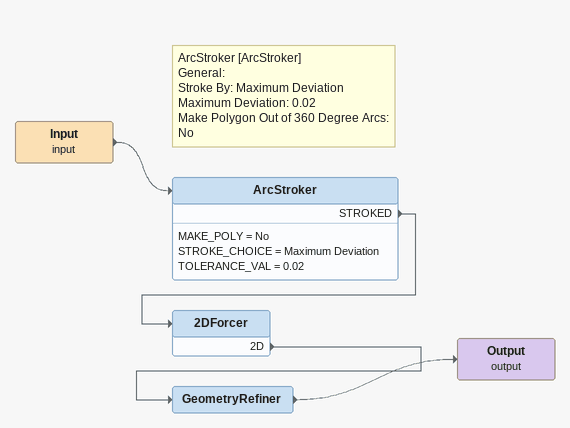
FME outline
Input (input)
    -> ArcStroker
Note: ArcStroker [ArcStroker] / General: / Stroke By: Maximum Deviation / Maximum Deviation: 0.02 / Make Polygon Out of 360 Degree Arcs: No
ArcStroker
    MAKE_POLY = No
    STROKE_CHOICE = Maximum Deviation
    TOLERANCE_VAL = 0.02
    STROKED -> 2DForcer
2DForcer
    2D -> GeometryRefiner
GeometryRefiner
    -> Output (output)
Output (output)
